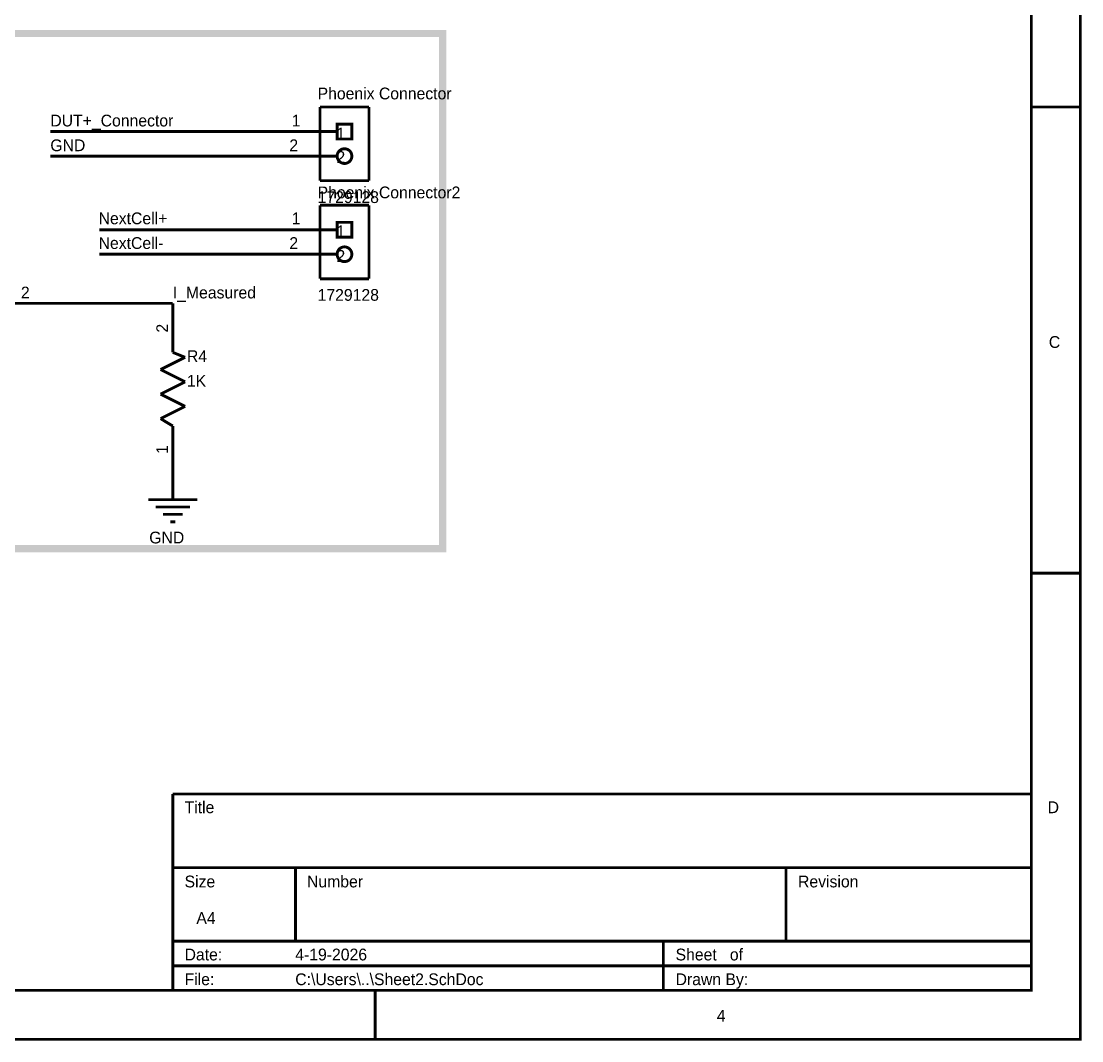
# Model space of a CAD drawing. Header units: inches. Extents: x -11.7 to 11.5, y 0 to 7.6.
# Drawn here: x 7.182 to 11.505, y -0.006 to 4.15 of the extents above; entities that cross this region are included whole.
import ezdxf

# ---------------------------------------------------------------- set-up
doc = ezdxf.new("R2010")
doc.units = ezdxf.units.IN
doc.header["$MEASUREMENT"] = 0
doc.layers.add('Sheet', color=255, linetype='Continuous')

msp = doc.modelspace()

# ---------------------------------------------------------------- linework, layer by layer
at = {"layer": 'Sheet'}
for points in [[(0.0018, 7.6, 0.0118, 0.0118, 0), (11.4988, 7.6, 0.0118, 0.0118, 0), (11.4988, 0, 0.0118, 0.0118, 0), (0.0018, 0, 0.0118, 0.0118, 0), (0.0018, 7.6, 0.0118, 0.0118, 0)], [(0.0018, 7.6, 0.0039, 0.0039, 0), (0.0018, 0, 0.0039, 0.0039, 0), (11.4988, 0, 0.0039, 0.0039, 0), (11.4988, 7.6, 0.0039, 0.0039, 0), (0.0018, 7.6, 0.0039, 0.0039, 0), (0.0018, 7.6, 0.0039, 0.0039, 0)], [(0.2016, 7.3996, 0.0118, 0.0118, 0), (11.299, 7.3996, 0.0118, 0.0118, 0), (11.299, 0.1998, 0.0118, 0.0118, 0), (0.2016, 0.1998, 0.0118, 0.0118, 0), (0.2016, 7.3996, 0.0118, 0.0118, 0)], [(0.2016, 7.3996, 0.0039, 0.0039, 0), (0.2016, 0.1998, 0.0039, 0.0039, 0), (11.299, 0.1998, 0.0039, 0.0039, 0), (11.299, 7.3996, 0.0039, 0.0039, 0), (0.2016, 7.3996, 0.0039, 0.0039, 0), (0.2016, 7.3996, 0.0039, 0.0039, 0)], [(4.2006, 4.0998, 0.0295, 0.0295, 0), (8.8992, 4.0998, 0.0295, 0.0295, 0), (8.8992, 1.9999, 0.0295, 0.0295, 0), (4.2006, 1.9999, 0.0295, 0.0295, 0), (4.2006, 4.0998, 0.0295, 0.0295, 0)], [(8.4693, 3.7298, 0.0118, 0.0118, 0), (8.5293, 3.7298, 0.0118, 0.0118, 0), (8.5293, 3.6698, 0.0118, 0.0118, 0), (8.4693, 3.6698, 0.0118, 0.0118, 0), (8.4693, 3.7298, 0.0118, 0.0118, 0)], [(8.4693, 3.3298, 0.0118, 0.0118, 0), (8.5293, 3.3298, 0.0118, 0.0118, 0), (8.5293, 3.2698, 0.0118, 0.0118, 0), (8.4693, 3.2698, 0.0118, 0.0118, 0), (8.4693, 3.3298, 0.0118, 0.0118, 0)]]:
    msp.add_lwpolyline(points, format="xyseb", close=True, dxfattribs=at)
for points in [[(8.5992, 3.8, 0.0118, 0.0118, 0), (8.3994, 3.8, 0.0118, 0.0118, 0)], [(8.3994, 3.8, 0.0118, 0.0118, 0), (8.3994, 3.4999, 0.0118, 0.0118, 0)], [(8.5992, 3.4999, 0.0118, 0.0118, 0), (8.5992, 3.8, 0.0118, 0.0118, 0)], [(11.4988, 3.8, 0.0118, 0.0118, 0), (11.299, 3.8, 0.0118, 0.0118, 0)], [(7.2997, 3.6998, 0.0118, 0.0118, 0), (8.1993, 3.6998, 0.0118, 0.0118, 0)], [(8.3994, 3.6998, 0.0118, 0.0118, 0), (8.1993, 3.6998, 0.0118, 0.0118, 0)], [(8.3994, 3.6998, 0.0118, 0.0118, 0), (8.4693, 3.6998, 0.0118, 0.0118, 0)], [(8.4693, 3.5999, 0.0118, 0.0118, 0), (8.4693, 3.6014, 0.0118, 0.0118, 0), (8.4696, 3.6029, 0.0118, 0.0118, 0), (8.4696, 3.6044, 0.0118, 0.0118, 0), (8.4699, 3.6059, 0.0118, 0.0118, 0), (8.4702, 3.6074, 0.0118, 0.0118, 0), (8.4708, 3.6089, 0.0118, 0.0118, 0), (8.4711, 3.6101, 0.0118, 0.0118, 0), (8.4717, 3.6116, 0.0118, 0.0118, 0), (8.4723, 3.6128, 0.0118, 0.0118, 0), (8.4729, 3.6143, 0.0118, 0.0118, 0), (8.4738, 3.6155, 0.0118, 0.0118, 0), (8.4744, 3.6167, 0.0118, 0.0118, 0), (8.4753, 3.6179, 0.0118, 0.0118, 0), (8.4762, 3.6191, 0.0118, 0.0118, 0), (8.4771, 3.62, 0.0118, 0.0118, 0), (8.478, 3.6212, 0.0118, 0.0118, 0), (8.4792, 3.6221, 0.0118, 0.0118, 0), (8.4801, 3.623, 0.0118, 0.0118, 0), (8.4813, 3.6239, 0.0118, 0.0118, 0), (8.4825, 3.6248, 0.0118, 0.0118, 0), (8.4837, 3.6254, 0.0118, 0.0118, 0), (8.4849, 3.6263, 0.0118, 0.0118, 0), (8.4864, 3.6269, 0.0118, 0.0118, 0), (8.4876, 3.6275, 0.0118, 0.0118, 0), (8.4891, 3.6281, 0.0118, 0.0118, 0), (8.4903, 3.6284, 0.0118, 0.0118, 0), (8.4918, 3.629, 0.0118, 0.0118, 0), (8.4933, 3.6293, 0.0118, 0.0118, 0), (8.4948, 3.6296, 0.0118, 0.0118, 0), (8.4963, 3.6296, 0.0118, 0.0118, 0), (8.4978, 3.6299, 0.0118, 0.0118, 0), (8.4993, 3.6299, 0.0118, 0.0118, 0)], [(8.4693, 3.5999, 0.0039, 0.0039, 0), (8.4693, 3.6014, 0.0039, 0.0039, 0), (8.4696, 3.6029, 0.0039, 0.0039, 0), (8.4696, 3.6044, 0.0039, 0.0039, 0), (8.4699, 3.6059, 0.0039, 0.0039, 0), (8.4702, 3.6074, 0.0039, 0.0039, 0), (8.4708, 3.6089, 0.0039, 0.0039, 0), (8.4711, 3.6101, 0.0039, 0.0039, 0), (8.4717, 3.6116, 0.0039, 0.0039, 0), (8.4723, 3.6128, 0.0039, 0.0039, 0), (8.4729, 3.6143, 0.0039, 0.0039, 0), (8.4738, 3.6155, 0.0039, 0.0039, 0), (8.4744, 3.6167, 0.0039, 0.0039, 0), (8.4753, 3.6179, 0.0039, 0.0039, 0), (8.4762, 3.6191, 0.0039, 0.0039, 0), (8.4771, 3.62, 0.0039, 0.0039, 0), (8.478, 3.6212, 0.0039, 0.0039, 0), (8.4792, 3.6221, 0.0039, 0.0039, 0), (8.4801, 3.623, 0.0039, 0.0039, 0), (8.4813, 3.6239, 0.0039, 0.0039, 0), (8.4825, 3.6248, 0.0039, 0.0039, 0), (8.4837, 3.6254, 0.0039, 0.0039, 0), (8.4849, 3.6263, 0.0039, 0.0039, 0), (8.4864, 3.6269, 0.0039, 0.0039, 0), (8.4876, 3.6275, 0.0039, 0.0039, 0), (8.4891, 3.6281, 0.0039, 0.0039, 0), (8.4903, 3.6284, 0.0039, 0.0039, 0), (8.4918, 3.629, 0.0039, 0.0039, 0), (8.4933, 3.6293, 0.0039, 0.0039, 0), (8.4948, 3.6296, 0.0039, 0.0039, 0), (8.4963, 3.6296, 0.0039, 0.0039, 0), (8.4978, 3.6299, 0.0039, 0.0039, 0), (8.4993, 3.6299, 0.0039, 0.0039, 0)], [(8.4993, 3.6299, 0.0118, 0.0118, 0), (8.4993, 3.6299, 0.0118, 0.0118, 0)], [(8.4993, 3.6299, 0.0118, 0.0118, 0), (8.5008, 3.6299, 0.0118, 0.0118, 0), (8.5023, 3.6296, 0.0118, 0.0118, 0), (8.5038, 3.6296, 0.0118, 0.0118, 0), (8.5053, 3.6293, 0.0118, 0.0118, 0), (8.5068, 3.629, 0.0118, 0.0118, 0), (8.5083, 3.6284, 0.0118, 0.0118, 0), (8.5095, 3.6281, 0.0118, 0.0118, 0), (8.511, 3.6275, 0.0118, 0.0118, 0), (8.5122, 3.6269, 0.0118, 0.0118, 0), (8.5137, 3.6263, 0.0118, 0.0118, 0), (8.5149, 3.6254, 0.0118, 0.0118, 0), (8.5161, 3.6248, 0.0118, 0.0118, 0), (8.5173, 3.6239, 0.0118, 0.0118, 0), (8.5185, 3.623, 0.0118, 0.0118, 0), (8.5194, 3.6221, 0.0118, 0.0118, 0), (8.5206, 3.6212, 0.0118, 0.0118, 0), (8.5215, 3.62, 0.0118, 0.0118, 0), (8.5224, 3.6191, 0.0118, 0.0118, 0), (8.5233, 3.6179, 0.0118, 0.0118, 0), (8.5242, 3.6167, 0.0118, 0.0118, 0), (8.5248, 3.6155, 0.0118, 0.0118, 0), (8.5257, 3.6143, 0.0118, 0.0118, 0), (8.5263, 3.6128, 0.0118, 0.0118, 0), (8.5269, 3.6116, 0.0118, 0.0118, 0), (8.5275, 3.6101, 0.0118, 0.0118, 0), (8.5278, 3.6089, 0.0118, 0.0118, 0), (8.5284, 3.6074, 0.0118, 0.0118, 0), (8.5287, 3.6059, 0.0118, 0.0118, 0), (8.529, 3.6044, 0.0118, 0.0118, 0), (8.529, 3.6029, 0.0118, 0.0118, 0), (8.5293, 3.6014, 0.0118, 0.0118, 0), (8.5293, 3.5999, 0.0118, 0.0118, 0)], [(8.4993, 3.6299, 0.0039, 0.0039, 0), (8.4993, 3.6299, 0.0039, 0.0039, 0)], [(8.4993, 3.6299, 0.0039, 0.0039, 0), (8.5008, 3.6299, 0.0039, 0.0039, 0), (8.5023, 3.6296, 0.0039, 0.0039, 0), (8.5038, 3.6296, 0.0039, 0.0039, 0), (8.5053, 3.6293, 0.0039, 0.0039, 0), (8.5068, 3.629, 0.0039, 0.0039, 0), (8.5083, 3.6284, 0.0039, 0.0039, 0), (8.5095, 3.6281, 0.0039, 0.0039, 0), (8.511, 3.6275, 0.0039, 0.0039, 0), (8.5122, 3.6269, 0.0039, 0.0039, 0), (8.5137, 3.6263, 0.0039, 0.0039, 0), (8.5149, 3.6254, 0.0039, 0.0039, 0), (8.5161, 3.6248, 0.0039, 0.0039, 0), (8.5173, 3.6239, 0.0039, 0.0039, 0), (8.5185, 3.623, 0.0039, 0.0039, 0), (8.5194, 3.6221, 0.0039, 0.0039, 0), (8.5206, 3.6212, 0.0039, 0.0039, 0), (8.5215, 3.62, 0.0039, 0.0039, 0), (8.5224, 3.6191, 0.0039, 0.0039, 0), (8.5233, 3.6179, 0.0039, 0.0039, 0), (8.5242, 3.6167, 0.0039, 0.0039, 0), (8.5248, 3.6155, 0.0039, 0.0039, 0), (8.5257, 3.6143, 0.0039, 0.0039, 0), (8.5263, 3.6128, 0.0039, 0.0039, 0), (8.5269, 3.6116, 0.0039, 0.0039, 0), (8.5275, 3.6101, 0.0039, 0.0039, 0), (8.5278, 3.6089, 0.0039, 0.0039, 0), (8.5284, 3.6074, 0.0039, 0.0039, 0), (8.5287, 3.6059, 0.0039, 0.0039, 0), (8.529, 3.6044, 0.0039, 0.0039, 0), (8.529, 3.6029, 0.0039, 0.0039, 0), (8.5293, 3.6014, 0.0039, 0.0039, 0), (8.5293, 3.5999, 0.0039, 0.0039, 0)], [(7.2997, 3.5999, 0.0118, 0.0118, 0), (8.1993, 3.5999, 0.0118, 0.0118, 0)], [(8.3994, 3.5999, 0.0118, 0.0118, 0), (8.1993, 3.5999, 0.0118, 0.0118, 0)], [(8.3994, 3.5999, 0.0118, 0.0118, 0), (8.4693, 3.5999, 0.0118, 0.0118, 0)], [(8.4993, 3.5699, 0.0118, 0.0118, 0), (8.4978, 3.5699, 0.0118, 0.0118, 0), (8.4963, 3.5702, 0.0118, 0.0118, 0), (8.4948, 3.5702, 0.0118, 0.0118, 0), (8.4933, 3.5705, 0.0118, 0.0118, 0), (8.4918, 3.5708, 0.0118, 0.0118, 0), (8.4903, 3.5714, 0.0118, 0.0118, 0), (8.4891, 3.5717, 0.0118, 0.0118, 0), (8.4876, 3.5723, 0.0118, 0.0118, 0), (8.4864, 3.5729, 0.0118, 0.0118, 0), (8.4849, 3.5735, 0.0118, 0.0118, 0), (8.4837, 3.5744, 0.0118, 0.0118, 0), (8.4825, 3.575, 0.0118, 0.0118, 0), (8.4813, 3.5759, 0.0118, 0.0118, 0), (8.4801, 3.5768, 0.0118, 0.0118, 0), (8.4792, 3.5777, 0.0118, 0.0118, 0), (8.478, 3.5786, 0.0118, 0.0118, 0), (8.4771, 3.5798, 0.0118, 0.0118, 0), (8.4762, 3.5807, 0.0118, 0.0118, 0), (8.4753, 3.5819, 0.0118, 0.0118, 0), (8.4744, 3.5831, 0.0118, 0.0118, 0), (8.4738, 3.5843, 0.0118, 0.0118, 0), (8.4729, 3.5855, 0.0118, 0.0118, 0), (8.4723, 3.587, 0.0118, 0.0118, 0), (8.4717, 3.5882, 0.0118, 0.0118, 0), (8.4711, 3.5897, 0.0118, 0.0118, 0), (8.4708, 3.5909, 0.0118, 0.0118, 0), (8.4702, 3.5924, 0.0118, 0.0118, 0), (8.4699, 3.5939, 0.0118, 0.0118, 0), (8.4696, 3.5954, 0.0118, 0.0118, 0), (8.4696, 3.5969, 0.0118, 0.0118, 0), (8.4693, 3.5984, 0.0118, 0.0118, 0), (8.4693, 3.5999, 0.0118, 0.0118, 0)], [(8.4693, 3.5999, 0.0118, 0.0118, 0), (8.4693, 3.5999, 0.0118, 0.0118, 0)], [(8.4993, 3.5699, 0.0039, 0.0039, 0), (8.4978, 3.5699, 0.0039, 0.0039, 0), (8.4963, 3.5702, 0.0039, 0.0039, 0), (8.4948, 3.5702, 0.0039, 0.0039, 0), (8.4933, 3.5705, 0.0039, 0.0039, 0), (8.4918, 3.5708, 0.0039, 0.0039, 0), (8.4903, 3.5714, 0.0039, 0.0039, 0), (8.4891, 3.5717, 0.0039, 0.0039, 0), (8.4876, 3.5723, 0.0039, 0.0039, 0), (8.4864, 3.5729, 0.0039, 0.0039, 0), (8.4849, 3.5735, 0.0039, 0.0039, 0), (8.4837, 3.5744, 0.0039, 0.0039, 0), (8.4825, 3.575, 0.0039, 0.0039, 0), (8.4813, 3.5759, 0.0039, 0.0039, 0), (8.4801, 3.5768, 0.0039, 0.0039, 0), (8.4792, 3.5777, 0.0039, 0.0039, 0), (8.478, 3.5786, 0.0039, 0.0039, 0), (8.4771, 3.5798, 0.0039, 0.0039, 0), (8.4762, 3.5807, 0.0039, 0.0039, 0), (8.4753, 3.5819, 0.0039, 0.0039, 0), (8.4744, 3.5831, 0.0039, 0.0039, 0), (8.4738, 3.5843, 0.0039, 0.0039, 0), (8.4729, 3.5855, 0.0039, 0.0039, 0), (8.4723, 3.587, 0.0039, 0.0039, 0), (8.4717, 3.5882, 0.0039, 0.0039, 0), (8.4711, 3.5897, 0.0039, 0.0039, 0), (8.4708, 3.5909, 0.0039, 0.0039, 0), (8.4702, 3.5924, 0.0039, 0.0039, 0), (8.4699, 3.5939, 0.0039, 0.0039, 0), (8.4696, 3.5954, 0.0039, 0.0039, 0), (8.4696, 3.5969, 0.0039, 0.0039, 0), (8.4693, 3.5984, 0.0039, 0.0039, 0), (8.4693, 3.5999, 0.0039, 0.0039, 0)], [(8.4693, 3.5999, 0.0039, 0.0039, 0), (8.4693, 3.5999, 0.0039, 0.0039, 0)], [(8.5293, 3.5999, 0.0118, 0.0118, 0), (8.5293, 3.5984, 0.0118, 0.0118, 0), (8.529, 3.5969, 0.0118, 0.0118, 0), (8.529, 3.5954, 0.0118, 0.0118, 0), (8.5287, 3.5939, 0.0118, 0.0118, 0), (8.5284, 3.5924, 0.0118, 0.0118, 0), (8.5278, 3.5909, 0.0118, 0.0118, 0), (8.5275, 3.5897, 0.0118, 0.0118, 0), (8.5269, 3.5882, 0.0118, 0.0118, 0), (8.5263, 3.587, 0.0118, 0.0118, 0), (8.5257, 3.5855, 0.0118, 0.0118, 0), (8.5248, 3.5843, 0.0118, 0.0118, 0), (8.5242, 3.5831, 0.0118, 0.0118, 0), (8.5233, 3.5819, 0.0118, 0.0118, 0), (8.5224, 3.5807, 0.0118, 0.0118, 0), (8.5215, 3.5798, 0.0118, 0.0118, 0), (8.5206, 3.5786, 0.0118, 0.0118, 0), (8.5194, 3.5777, 0.0118, 0.0118, 0), (8.5185, 3.5768, 0.0118, 0.0118, 0), (8.5173, 3.5759, 0.0118, 0.0118, 0), (8.5161, 3.575, 0.0118, 0.0118, 0), (8.5149, 3.5744, 0.0118, 0.0118, 0), (8.5137, 3.5735, 0.0118, 0.0118, 0), (8.5122, 3.5729, 0.0118, 0.0118, 0), (8.511, 3.5723, 0.0118, 0.0118, 0), (8.5095, 3.5717, 0.0118, 0.0118, 0), (8.5083, 3.5714, 0.0118, 0.0118, 0), (8.5068, 3.5708, 0.0118, 0.0118, 0), (8.5053, 3.5705, 0.0118, 0.0118, 0), (8.5038, 3.5702, 0.0118, 0.0118, 0), (8.5023, 3.5702, 0.0118, 0.0118, 0), (8.5008, 3.5699, 0.0118, 0.0118, 0), (8.4993, 3.5699, 0.0118, 0.0118, 0)], [(8.5293, 3.5999, 0.0039, 0.0039, 0), (8.5293, 3.5984, 0.0039, 0.0039, 0), (8.529, 3.5969, 0.0039, 0.0039, 0), (8.529, 3.5954, 0.0039, 0.0039, 0), (8.5287, 3.5939, 0.0039, 0.0039, 0), (8.5284, 3.5924, 0.0039, 0.0039, 0), (8.5278, 3.5909, 0.0039, 0.0039, 0), (8.5275, 3.5897, 0.0039, 0.0039, 0), (8.5269, 3.5882, 0.0039, 0.0039, 0), (8.5263, 3.587, 0.0039, 0.0039, 0), (8.5257, 3.5855, 0.0039, 0.0039, 0), (8.5248, 3.5843, 0.0039, 0.0039, 0), (8.5242, 3.5831, 0.0039, 0.0039, 0), (8.5233, 3.5819, 0.0039, 0.0039, 0), (8.5224, 3.5807, 0.0039, 0.0039, 0), (8.5215, 3.5798, 0.0039, 0.0039, 0), (8.5206, 3.5786, 0.0039, 0.0039, 0), (8.5194, 3.5777, 0.0039, 0.0039, 0), (8.5185, 3.5768, 0.0039, 0.0039, 0), (8.5173, 3.5759, 0.0039, 0.0039, 0), (8.5161, 3.575, 0.0039, 0.0039, 0), (8.5149, 3.5744, 0.0039, 0.0039, 0), (8.5137, 3.5735, 0.0039, 0.0039, 0), (8.5122, 3.5729, 0.0039, 0.0039, 0), (8.511, 3.5723, 0.0039, 0.0039, 0), (8.5095, 3.5717, 0.0039, 0.0039, 0), (8.5083, 3.5714, 0.0039, 0.0039, 0), (8.5068, 3.5708, 0.0039, 0.0039, 0), (8.5053, 3.5705, 0.0039, 0.0039, 0), (8.5038, 3.5702, 0.0039, 0.0039, 0), (8.5023, 3.5702, 0.0039, 0.0039, 0), (8.5008, 3.5699, 0.0039, 0.0039, 0), (8.4993, 3.5699, 0.0039, 0.0039, 0)], [(8.5293, 3.5999, 0.0118, 0.0118, 0), (8.5293, 3.5999, 0.0118, 0.0118, 0), (8.5293, 3.5999, 0.0118, 0.0118, 0), (8.5293, 3.5999, 0.0118, 0.0118, 0), (8.5293, 3.5999, 0.0118, 0.0118, 0), (8.5293, 3.5999, 0.0118, 0.0118, 0), (8.5293, 3.5999, 0.0118, 0.0118, 0), (8.5293, 3.5999, 0.0118, 0.0118, 0), (8.5293, 3.5999, 0.0118, 0.0118, 0), (8.5293, 3.5999, 0.0118, 0.0118, 0), (8.5293, 3.5999, 0.0118, 0.0118, 0), (8.5293, 3.5999, 0.0118, 0.0118, 0), (8.5293, 3.5999, 0.0118, 0.0118, 0), (8.5293, 3.5999, 0.0118, 0.0118, 0), (8.5293, 3.5999, 0.0118, 0.0118, 0), (8.5293, 3.5999, 0.0118, 0.0118, 0), (8.5293, 3.5999, 0.0118, 0.0118, 0), (8.5293, 3.5999, 0.0118, 0.0118, 0), (8.5293, 3.5999, 0.0118, 0.0118, 0), (8.5293, 3.5999, 0.0118, 0.0118, 0), (8.5293, 3.5999, 0.0118, 0.0118, 0), (8.5293, 3.5999, 0.0118, 0.0118, 0), (8.5293, 3.5999, 0.0118, 0.0118, 0), (8.5293, 3.5999, 0.0118, 0.0118, 0), (8.5293, 3.5999, 0.0118, 0.0118, 0), (8.5293, 3.5999, 0.0118, 0.0118, 0), (8.5293, 3.5999, 0.0118, 0.0118, 0), (8.5293, 3.5999, 0.0118, 0.0118, 0), (8.5293, 3.5999, 0.0118, 0.0118, 0), (8.5293, 3.5999, 0.0118, 0.0118, 0), (8.5293, 3.5999, 0.0118, 0.0118, 0), (8.5293, 3.5999, 0.0118, 0.0118, 0), (8.5293, 3.5999, 0.0118, 0.0118, 0)], [(8.5293, 3.5999, 0.0118, 0.0118, 0), (8.5293, 3.5999, 0.0118, 0.0118, 0)], [(8.5293, 3.5999, 0.0039, 0.0039, 0), (8.5293, 3.5999, 0.0039, 0.0039, 0), (8.5293, 3.5999, 0.0039, 0.0039, 0), (8.5293, 3.5999, 0.0039, 0.0039, 0), (8.5293, 3.5999, 0.0039, 0.0039, 0), (8.5293, 3.5999, 0.0039, 0.0039, 0), (8.5293, 3.5999, 0.0039, 0.0039, 0), (8.5293, 3.5999, 0.0039, 0.0039, 0), (8.5293, 3.5999, 0.0039, 0.0039, 0), (8.5293, 3.5999, 0.0039, 0.0039, 0), (8.5293, 3.5999, 0.0039, 0.0039, 0), (8.5293, 3.5999, 0.0039, 0.0039, 0), (8.5293, 3.5999, 0.0039, 0.0039, 0), (8.5293, 3.5999, 0.0039, 0.0039, 0), (8.5293, 3.5999, 0.0039, 0.0039, 0), (8.5293, 3.5999, 0.0039, 0.0039, 0), (8.5293, 3.5999, 0.0039, 0.0039, 0), (8.5293, 3.5999, 0.0039, 0.0039, 0), (8.5293, 3.5999, 0.0039, 0.0039, 0), (8.5293, 3.5999, 0.0039, 0.0039, 0), (8.5293, 3.5999, 0.0039, 0.0039, 0), (8.5293, 3.5999, 0.0039, 0.0039, 0), (8.5293, 3.5999, 0.0039, 0.0039, 0), (8.5293, 3.5999, 0.0039, 0.0039, 0), (8.5293, 3.5999, 0.0039, 0.0039, 0), (8.5293, 3.5999, 0.0039, 0.0039, 0), (8.5293, 3.5999, 0.0039, 0.0039, 0), (8.5293, 3.5999, 0.0039, 0.0039, 0), (8.5293, 3.5999, 0.0039, 0.0039, 0), (8.5293, 3.5999, 0.0039, 0.0039, 0), (8.5293, 3.5999, 0.0039, 0.0039, 0), (8.5293, 3.5999, 0.0039, 0.0039, 0), (8.5293, 3.5999, 0.0039, 0.0039, 0)], [(8.5293, 3.5999, 0.0039, 0.0039, 0), (8.5293, 3.5999, 0.0039, 0.0039, 0)], [(8.3994, 3.4999, 0.0118, 0.0118, 0), (8.5992, 3.4999, 0.0118, 0.0118, 0)], [(8.5992, 3.3997, 0.0118, 0.0118, 0), (8.3994, 3.3997, 0.0118, 0.0118, 0)], [(8.3994, 3.3997, 0.0118, 0.0118, 0), (8.3994, 3.1, 0.0118, 0.0118, 0)], [(8.5992, 3.1, 0.0118, 0.0118, 0), (8.5992, 3.3997, 0.0118, 0.0118, 0)], [(7.4998, 3.2998, 0.0118, 0.0118, 0), (8.1993, 3.2998, 0.0118, 0.0118, 0)], [(8.3994, 3.2998, 0.0118, 0.0118, 0), (8.1993, 3.2998, 0.0118, 0.0118, 0)], [(8.3994, 3.2998, 0.0118, 0.0118, 0), (8.4693, 3.2998, 0.0118, 0.0118, 0)], [(7.4998, 3.1999, 0.0118, 0.0118, 0), (8.1993, 3.1999, 0.0118, 0.0118, 0)], [(8.3994, 3.1999, 0.0118, 0.0118, 0), (8.1993, 3.1999, 0.0118, 0.0118, 0)], [(8.3994, 3.1999, 0.0118, 0.0118, 0), (8.4693, 3.1999, 0.0118, 0.0118, 0)], [(8.4693, 3.1999, 0.0118, 0.0118, 0), (8.4693, 3.2014, 0.0118, 0.0118, 0), (8.4696, 3.2029, 0.0118, 0.0118, 0), (8.4696, 3.2044, 0.0118, 0.0118, 0), (8.4699, 3.2059, 0.0118, 0.0118, 0), (8.4702, 3.2074, 0.0118, 0.0118, 0), (8.4708, 3.2089, 0.0118, 0.0118, 0), (8.4711, 3.2101, 0.0118, 0.0118, 0), (8.4717, 3.2116, 0.0118, 0.0118, 0), (8.4723, 3.2128, 0.0118, 0.0118, 0), (8.4729, 3.2143, 0.0118, 0.0118, 0), (8.4738, 3.2155, 0.0118, 0.0118, 0), (8.4744, 3.2167, 0.0118, 0.0118, 0), (8.4753, 3.2179, 0.0118, 0.0118, 0), (8.4762, 3.2191, 0.0118, 0.0118, 0), (8.4771, 3.22, 0.0118, 0.0118, 0), (8.478, 3.2212, 0.0118, 0.0118, 0), (8.4792, 3.2221, 0.0118, 0.0118, 0), (8.4801, 3.223, 0.0118, 0.0118, 0), (8.4813, 3.2239, 0.0118, 0.0118, 0), (8.4825, 3.2248, 0.0118, 0.0118, 0), (8.4837, 3.2254, 0.0118, 0.0118, 0), (8.4849, 3.2263, 0.0118, 0.0118, 0), (8.4864, 3.2269, 0.0118, 0.0118, 0), (8.4876, 3.2275, 0.0118, 0.0118, 0), (8.4891, 3.2281, 0.0118, 0.0118, 0), (8.4903, 3.2284, 0.0118, 0.0118, 0), (8.4918, 3.229, 0.0118, 0.0118, 0), (8.4933, 3.2293, 0.0118, 0.0118, 0), (8.4948, 3.2296, 0.0118, 0.0118, 0), (8.4963, 3.2296, 0.0118, 0.0118, 0), (8.4978, 3.2299, 0.0118, 0.0118, 0), (8.4993, 3.2299, 0.0118, 0.0118, 0)], [(8.4993, 3.1699, 0.0118, 0.0118, 0), (8.4978, 3.1699, 0.0118, 0.0118, 0), (8.4963, 3.1702, 0.0118, 0.0118, 0), (8.4948, 3.1702, 0.0118, 0.0118, 0), (8.4933, 3.1705, 0.0118, 0.0118, 0), (8.4918, 3.1708, 0.0118, 0.0118, 0), (8.4903, 3.1714, 0.0118, 0.0118, 0), (8.4891, 3.1717, 0.0118, 0.0118, 0), (8.4876, 3.1723, 0.0118, 0.0118, 0), (8.4864, 3.1729, 0.0118, 0.0118, 0), (8.4849, 3.1735, 0.0118, 0.0118, 0), (8.4837, 3.1744, 0.0118, 0.0118, 0), (8.4825, 3.175, 0.0118, 0.0118, 0), (8.4813, 3.1759, 0.0118, 0.0118, 0), (8.4801, 3.1768, 0.0118, 0.0118, 0), (8.4792, 3.1777, 0.0118, 0.0118, 0), (8.478, 3.1786, 0.0118, 0.0118, 0), (8.4771, 3.1798, 0.0118, 0.0118, 0), (8.4762, 3.1807, 0.0118, 0.0118, 0), (8.4753, 3.1819, 0.0118, 0.0118, 0), (8.4744, 3.1831, 0.0118, 0.0118, 0), (8.4738, 3.1843, 0.0118, 0.0118, 0), (8.4729, 3.1855, 0.0118, 0.0118, 0), (8.4723, 3.187, 0.0118, 0.0118, 0), (8.4717, 3.1882, 0.0118, 0.0118, 0), (8.4711, 3.1897, 0.0118, 0.0118, 0), (8.4708, 3.1909, 0.0118, 0.0118, 0), (8.4702, 3.1924, 0.0118, 0.0118, 0), (8.4699, 3.1939, 0.0118, 0.0118, 0), (8.4696, 3.1954, 0.0118, 0.0118, 0), (8.4696, 3.1969, 0.0118, 0.0118, 0), (8.4693, 3.1984, 0.0118, 0.0118, 0), (8.4693, 3.1999, 0.0118, 0.0118, 0)], [(8.4693, 3.1999, 0.0118, 0.0118, 0), (8.4693, 3.1999, 0.0118, 0.0118, 0)], [(8.4693, 3.1999, 0.0039, 0.0039, 0), (8.4693, 3.2014, 0.0039, 0.0039, 0), (8.4696, 3.2029, 0.0039, 0.0039, 0), (8.4696, 3.2044, 0.0039, 0.0039, 0), (8.4699, 3.2059, 0.0039, 0.0039, 0), (8.4702, 3.2074, 0.0039, 0.0039, 0), (8.4708, 3.2089, 0.0039, 0.0039, 0), (8.4711, 3.2101, 0.0039, 0.0039, 0), (8.4717, 3.2116, 0.0039, 0.0039, 0), (8.4723, 3.2128, 0.0039, 0.0039, 0), (8.4729, 3.2143, 0.0039, 0.0039, 0), (8.4738, 3.2155, 0.0039, 0.0039, 0), (8.4744, 3.2167, 0.0039, 0.0039, 0), (8.4753, 3.2179, 0.0039, 0.0039, 0), (8.4762, 3.2191, 0.0039, 0.0039, 0), (8.4771, 3.22, 0.0039, 0.0039, 0), (8.478, 3.2212, 0.0039, 0.0039, 0), (8.4792, 3.2221, 0.0039, 0.0039, 0), (8.4801, 3.223, 0.0039, 0.0039, 0), (8.4813, 3.2239, 0.0039, 0.0039, 0), (8.4825, 3.2248, 0.0039, 0.0039, 0), (8.4837, 3.2254, 0.0039, 0.0039, 0), (8.4849, 3.2263, 0.0039, 0.0039, 0), (8.4864, 3.2269, 0.0039, 0.0039, 0), (8.4876, 3.2275, 0.0039, 0.0039, 0), (8.4891, 3.2281, 0.0039, 0.0039, 0), (8.4903, 3.2284, 0.0039, 0.0039, 0), (8.4918, 3.229, 0.0039, 0.0039, 0), (8.4933, 3.2293, 0.0039, 0.0039, 0), (8.4948, 3.2296, 0.0039, 0.0039, 0), (8.4963, 3.2296, 0.0039, 0.0039, 0), (8.4978, 3.2299, 0.0039, 0.0039, 0), (8.4993, 3.2299, 0.0039, 0.0039, 0)], [(8.4993, 3.1699, 0.0039, 0.0039, 0), (8.4978, 3.1699, 0.0039, 0.0039, 0), (8.4963, 3.1702, 0.0039, 0.0039, 0), (8.4948, 3.1702, 0.0039, 0.0039, 0), (8.4933, 3.1705, 0.0039, 0.0039, 0), (8.4918, 3.1708, 0.0039, 0.0039, 0), (8.4903, 3.1714, 0.0039, 0.0039, 0), (8.4891, 3.1717, 0.0039, 0.0039, 0), (8.4876, 3.1723, 0.0039, 0.0039, 0), (8.4864, 3.1729, 0.0039, 0.0039, 0), (8.4849, 3.1735, 0.0039, 0.0039, 0), (8.4837, 3.1744, 0.0039, 0.0039, 0), (8.4825, 3.175, 0.0039, 0.0039, 0), (8.4813, 3.1759, 0.0039, 0.0039, 0), (8.4801, 3.1768, 0.0039, 0.0039, 0), (8.4792, 3.1777, 0.0039, 0.0039, 0), (8.478, 3.1786, 0.0039, 0.0039, 0), (8.4771, 3.1798, 0.0039, 0.0039, 0), (8.4762, 3.1807, 0.0039, 0.0039, 0), (8.4753, 3.1819, 0.0039, 0.0039, 0), (8.4744, 3.1831, 0.0039, 0.0039, 0), (8.4738, 3.1843, 0.0039, 0.0039, 0), (8.4729, 3.1855, 0.0039, 0.0039, 0), (8.4723, 3.187, 0.0039, 0.0039, 0), (8.4717, 3.1882, 0.0039, 0.0039, 0), (8.4711, 3.1897, 0.0039, 0.0039, 0), (8.4708, 3.1909, 0.0039, 0.0039, 0), (8.4702, 3.1924, 0.0039, 0.0039, 0), (8.4699, 3.1939, 0.0039, 0.0039, 0), (8.4696, 3.1954, 0.0039, 0.0039, 0), (8.4696, 3.1969, 0.0039, 0.0039, 0), (8.4693, 3.1984, 0.0039, 0.0039, 0), (8.4693, 3.1999, 0.0039, 0.0039, 0)], [(8.4693, 3.1999, 0.0039, 0.0039, 0), (8.4693, 3.1999, 0.0039, 0.0039, 0)], [(8.4993, 3.2299, 0.0118, 0.0118, 0), (8.4993, 3.2299, 0.0118, 0.0118, 0)], [(8.4993, 3.2299, 0.0118, 0.0118, 0), (8.5008, 3.2299, 0.0118, 0.0118, 0), (8.5023, 3.2296, 0.0118, 0.0118, 0), (8.5038, 3.2296, 0.0118, 0.0118, 0), (8.5053, 3.2293, 0.0118, 0.0118, 0), (8.5068, 3.229, 0.0118, 0.0118, 0), (8.5083, 3.2284, 0.0118, 0.0118, 0), (8.5095, 3.2281, 0.0118, 0.0118, 0), (8.511, 3.2275, 0.0118, 0.0118, 0), (8.5122, 3.2269, 0.0118, 0.0118, 0), (8.5137, 3.2263, 0.0118, 0.0118, 0), (8.5149, 3.2254, 0.0118, 0.0118, 0), (8.5161, 3.2248, 0.0118, 0.0118, 0), (8.5173, 3.2239, 0.0118, 0.0118, 0), (8.5185, 3.223, 0.0118, 0.0118, 0), (8.5194, 3.2221, 0.0118, 0.0118, 0), (8.5206, 3.2212, 0.0118, 0.0118, 0), (8.5215, 3.22, 0.0118, 0.0118, 0), (8.5224, 3.2191, 0.0118, 0.0118, 0), (8.5233, 3.2179, 0.0118, 0.0118, 0), (8.5242, 3.2167, 0.0118, 0.0118, 0), (8.5248, 3.2155, 0.0118, 0.0118, 0), (8.5257, 3.2143, 0.0118, 0.0118, 0), (8.5263, 3.2128, 0.0118, 0.0118, 0), (8.5269, 3.2116, 0.0118, 0.0118, 0), (8.5275, 3.2101, 0.0118, 0.0118, 0), (8.5278, 3.2089, 0.0118, 0.0118, 0), (8.5284, 3.2074, 0.0118, 0.0118, 0), (8.5287, 3.2059, 0.0118, 0.0118, 0), (8.529, 3.2044, 0.0118, 0.0118, 0), (8.529, 3.2029, 0.0118, 0.0118, 0), (8.5293, 3.2014, 0.0118, 0.0118, 0), (8.5293, 3.1999, 0.0118, 0.0118, 0)], [(8.5293, 3.1999, 0.0118, 0.0118, 0), (8.5293, 3.1984, 0.0118, 0.0118, 0), (8.529, 3.1969, 0.0118, 0.0118, 0), (8.529, 3.1954, 0.0118, 0.0118, 0), (8.5287, 3.1939, 0.0118, 0.0118, 0), (8.5284, 3.1924, 0.0118, 0.0118, 0), (8.5278, 3.1909, 0.0118, 0.0118, 0), (8.5275, 3.1897, 0.0118, 0.0118, 0), (8.5269, 3.1882, 0.0118, 0.0118, 0), (8.5263, 3.187, 0.0118, 0.0118, 0), (8.5257, 3.1855, 0.0118, 0.0118, 0), (8.5248, 3.1843, 0.0118, 0.0118, 0), (8.5242, 3.1831, 0.0118, 0.0118, 0), (8.5233, 3.1819, 0.0118, 0.0118, 0), (8.5224, 3.1807, 0.0118, 0.0118, 0), (8.5215, 3.1798, 0.0118, 0.0118, 0), (8.5206, 3.1786, 0.0118, 0.0118, 0), (8.5194, 3.1777, 0.0118, 0.0118, 0), (8.5185, 3.1768, 0.0118, 0.0118, 0), (8.5173, 3.1759, 0.0118, 0.0118, 0), (8.5161, 3.175, 0.0118, 0.0118, 0), (8.5149, 3.1744, 0.0118, 0.0118, 0), (8.5137, 3.1735, 0.0118, 0.0118, 0), (8.5122, 3.1729, 0.0118, 0.0118, 0), (8.511, 3.1723, 0.0118, 0.0118, 0), (8.5095, 3.1717, 0.0118, 0.0118, 0), (8.5083, 3.1714, 0.0118, 0.0118, 0), (8.5068, 3.1708, 0.0118, 0.0118, 0), (8.5053, 3.1705, 0.0118, 0.0118, 0), (8.5038, 3.1702, 0.0118, 0.0118, 0), (8.5023, 3.1702, 0.0118, 0.0118, 0), (8.5008, 3.1699, 0.0118, 0.0118, 0), (8.4993, 3.1699, 0.0118, 0.0118, 0)], [(8.4993, 3.2299, 0.0039, 0.0039, 0), (8.4993, 3.2299, 0.0039, 0.0039, 0)], [(8.4993, 3.2299, 0.0039, 0.0039, 0), (8.5008, 3.2299, 0.0039, 0.0039, 0), (8.5023, 3.2296, 0.0039, 0.0039, 0), (8.5038, 3.2296, 0.0039, 0.0039, 0), (8.5053, 3.2293, 0.0039, 0.0039, 0), (8.5068, 3.229, 0.0039, 0.0039, 0), (8.5083, 3.2284, 0.0039, 0.0039, 0), (8.5095, 3.2281, 0.0039, 0.0039, 0), (8.511, 3.2275, 0.0039, 0.0039, 0), (8.5122, 3.2269, 0.0039, 0.0039, 0), (8.5137, 3.2263, 0.0039, 0.0039, 0), (8.5149, 3.2254, 0.0039, 0.0039, 0), (8.5161, 3.2248, 0.0039, 0.0039, 0), (8.5173, 3.2239, 0.0039, 0.0039, 0), (8.5185, 3.223, 0.0039, 0.0039, 0), (8.5194, 3.2221, 0.0039, 0.0039, 0), (8.5206, 3.2212, 0.0039, 0.0039, 0), (8.5215, 3.22, 0.0039, 0.0039, 0), (8.5224, 3.2191, 0.0039, 0.0039, 0), (8.5233, 3.2179, 0.0039, 0.0039, 0), (8.5242, 3.2167, 0.0039, 0.0039, 0), (8.5248, 3.2155, 0.0039, 0.0039, 0), (8.5257, 3.2143, 0.0039, 0.0039, 0), (8.5263, 3.2128, 0.0039, 0.0039, 0), (8.5269, 3.2116, 0.0039, 0.0039, 0), (8.5275, 3.2101, 0.0039, 0.0039, 0), (8.5278, 3.2089, 0.0039, 0.0039, 0), (8.5284, 3.2074, 0.0039, 0.0039, 0), (8.5287, 3.2059, 0.0039, 0.0039, 0), (8.529, 3.2044, 0.0039, 0.0039, 0), (8.529, 3.2029, 0.0039, 0.0039, 0), (8.5293, 3.2014, 0.0039, 0.0039, 0), (8.5293, 3.1999, 0.0039, 0.0039, 0)], [(8.5293, 3.1999, 0.0039, 0.0039, 0), (8.5293, 3.1984, 0.0039, 0.0039, 0), (8.529, 3.1969, 0.0039, 0.0039, 0), (8.529, 3.1954, 0.0039, 0.0039, 0), (8.5287, 3.1939, 0.0039, 0.0039, 0), (8.5284, 3.1924, 0.0039, 0.0039, 0), (8.5278, 3.1909, 0.0039, 0.0039, 0), (8.5275, 3.1897, 0.0039, 0.0039, 0), (8.5269, 3.1882, 0.0039, 0.0039, 0), (8.5263, 3.187, 0.0039, 0.0039, 0), (8.5257, 3.1855, 0.0039, 0.0039, 0), (8.5248, 3.1843, 0.0039, 0.0039, 0), (8.5242, 3.1831, 0.0039, 0.0039, 0), (8.5233, 3.1819, 0.0039, 0.0039, 0), (8.5224, 3.1807, 0.0039, 0.0039, 0), (8.5215, 3.1798, 0.0039, 0.0039, 0), (8.5206, 3.1786, 0.0039, 0.0039, 0), (8.5194, 3.1777, 0.0039, 0.0039, 0), (8.5185, 3.1768, 0.0039, 0.0039, 0), (8.5173, 3.1759, 0.0039, 0.0039, 0), (8.5161, 3.175, 0.0039, 0.0039, 0), (8.5149, 3.1744, 0.0039, 0.0039, 0), (8.5137, 3.1735, 0.0039, 0.0039, 0), (8.5122, 3.1729, 0.0039, 0.0039, 0), (8.511, 3.1723, 0.0039, 0.0039, 0), (8.5095, 3.1717, 0.0039, 0.0039, 0), (8.5083, 3.1714, 0.0039, 0.0039, 0), (8.5068, 3.1708, 0.0039, 0.0039, 0), (8.5053, 3.1705, 0.0039, 0.0039, 0), (8.5038, 3.1702, 0.0039, 0.0039, 0), (8.5023, 3.1702, 0.0039, 0.0039, 0), (8.5008, 3.1699, 0.0039, 0.0039, 0), (8.4993, 3.1699, 0.0039, 0.0039, 0)], [(8.5293, 3.1999, 0.0118, 0.0118, 0), (8.5293, 3.1999, 0.0118, 0.0118, 0), (8.5293, 3.1999, 0.0118, 0.0118, 0), (8.5293, 3.1999, 0.0118, 0.0118, 0), (8.5293, 3.1999, 0.0118, 0.0118, 0), (8.5293, 3.1999, 0.0118, 0.0118, 0), (8.5293, 3.1999, 0.0118, 0.0118, 0), (8.5293, 3.1999, 0.0118, 0.0118, 0), (8.5293, 3.1999, 0.0118, 0.0118, 0), (8.5293, 3.1999, 0.0118, 0.0118, 0), (8.5293, 3.1999, 0.0118, 0.0118, 0), (8.5293, 3.1999, 0.0118, 0.0118, 0), (8.5293, 3.1999, 0.0118, 0.0118, 0), (8.5293, 3.1999, 0.0118, 0.0118, 0), (8.5293, 3.1999, 0.0118, 0.0118, 0), (8.5293, 3.1999, 0.0118, 0.0118, 0), (8.5293, 3.1999, 0.0118, 0.0118, 0), (8.5293, 3.1999, 0.0118, 0.0118, 0), (8.5293, 3.1999, 0.0118, 0.0118, 0), (8.5293, 3.1999, 0.0118, 0.0118, 0), (8.5293, 3.1999, 0.0118, 0.0118, 0), (8.5293, 3.1999, 0.0118, 0.0118, 0), (8.5293, 3.1999, 0.0118, 0.0118, 0), (8.5293, 3.1999, 0.0118, 0.0118, 0), (8.5293, 3.1999, 0.0118, 0.0118, 0), (8.5293, 3.1999, 0.0118, 0.0118, 0), (8.5293, 3.1999, 0.0118, 0.0118, 0), (8.5293, 3.1999, 0.0118, 0.0118, 0), (8.5293, 3.1999, 0.0118, 0.0118, 0), (8.5293, 3.1999, 0.0118, 0.0118, 0), (8.5293, 3.1999, 0.0118, 0.0118, 0), (8.5293, 3.1999, 0.0118, 0.0118, 0), (8.5293, 3.1999, 0.0118, 0.0118, 0)], [(8.5293, 3.1999, 0.0118, 0.0118, 0), (8.5293, 3.1999, 0.0118, 0.0118, 0)], [(8.5293, 3.1999, 0.0039, 0.0039, 0), (8.5293, 3.1999, 0.0039, 0.0039, 0), (8.5293, 3.1999, 0.0039, 0.0039, 0), (8.5293, 3.1999, 0.0039, 0.0039, 0), (8.5293, 3.1999, 0.0039, 0.0039, 0), (8.5293, 3.1999, 0.0039, 0.0039, 0), (8.5293, 3.1999, 0.0039, 0.0039, 0), (8.5293, 3.1999, 0.0039, 0.0039, 0), (8.5293, 3.1999, 0.0039, 0.0039, 0), (8.5293, 3.1999, 0.0039, 0.0039, 0), (8.5293, 3.1999, 0.0039, 0.0039, 0), (8.5293, 3.1999, 0.0039, 0.0039, 0), (8.5293, 3.1999, 0.0039, 0.0039, 0), (8.5293, 3.1999, 0.0039, 0.0039, 0), (8.5293, 3.1999, 0.0039, 0.0039, 0), (8.5293, 3.1999, 0.0039, 0.0039, 0), (8.5293, 3.1999, 0.0039, 0.0039, 0), (8.5293, 3.1999, 0.0039, 0.0039, 0), (8.5293, 3.1999, 0.0039, 0.0039, 0), (8.5293, 3.1999, 0.0039, 0.0039, 0), (8.5293, 3.1999, 0.0039, 0.0039, 0), (8.5293, 3.1999, 0.0039, 0.0039, 0), (8.5293, 3.1999, 0.0039, 0.0039, 0), (8.5293, 3.1999, 0.0039, 0.0039, 0), (8.5293, 3.1999, 0.0039, 0.0039, 0), (8.5293, 3.1999, 0.0039, 0.0039, 0), (8.5293, 3.1999, 0.0039, 0.0039, 0), (8.5293, 3.1999, 0.0039, 0.0039, 0), (8.5293, 3.1999, 0.0039, 0.0039, 0), (8.5293, 3.1999, 0.0039, 0.0039, 0), (8.5293, 3.1999, 0.0039, 0.0039, 0), (8.5293, 3.1999, 0.0039, 0.0039, 0), (8.5293, 3.1999, 0.0039, 0.0039, 0)], [(8.5293, 3.1999, 0.0039, 0.0039, 0), (8.5293, 3.1999, 0.0039, 0.0039, 0)], [(8.3994, 3.1, 0.0118, 0.0118, 0), (8.5992, 3.1, 0.0118, 0.0118, 0)], [(7.0999, 2.9997, 0.0118, 0.0118, 0), (7.2997, 2.9997, 0.0118, 0.0118, 0)], [(7.2997, 2.9997, 0.0118, 0.0118, 0), (7.7995, 2.9997, 0.0118, 0.0118, 0)], [(7.7995, 2.7999, 0.0118, 0.0118, 0), (7.7995, 2.9997, 0.0118, 0.0118, 0)], [(7.7995, 2.7999, 0.0118, 0.0118, 0), (7.7995, 2.8299, 0.0118, 0.0118, 0)], [(7.7497, 2.73, 0.0118, 0.0118, 0), (7.8496, 2.7798, 0.0118, 0.0118, 0)], [(7.8496, 2.7798, 0.0118, 0.0118, 0), (7.7995, 2.7999, 0.0118, 0.0118, 0)], [(7.8496, 2.6799, 0.0118, 0.0118, 0), (7.7497, 2.73, 0.0118, 0.0118, 0)], [(7.7497, 2.6298, 0.0118, 0.0118, 0), (7.8496, 2.6799, 0.0118, 0.0118, 0)], [(7.8496, 2.5799, 0.0118, 0.0118, 0), (7.7497, 2.6298, 0.0118, 0.0118, 0)], [(7.7497, 2.5298, 0.0118, 0.0118, 0), (7.8496, 2.5799, 0.0118, 0.0118, 0)], [(7.7995, 2.4998, 0.0118, 0.0118, 0), (7.7497, 2.5298, 0.0118, 0.0118, 0)], [(7.7995, 2.4998, 0.0118, 0.0118, 0), (7.7995, 2.3, 0.0118, 0.0118, 0)], [(7.7995, 2.4998, 0.0118, 0.0118, 0), (7.7995, 2.4698, 0.0118, 0.0118, 0)], [(7.7995, 2.3, 0.0118, 0.0118, 0), (7.7995, 2.1998, 0.0118, 0.0118, 0)], [(7.6996, 2.1998, 0.0118, 0.0118, 0), (7.8997, 2.1998, 0.0118, 0.0118, 0)], [(7.7296, 2.1698, 0.0118, 0.0118, 0), (7.8697, 2.1698, 0.0118, 0.0118, 0)], [(7.7596, 2.1398, 0.0118, 0.0118, 0), (7.8397, 2.1398, 0.0118, 0.0118, 0)], [(7.7896, 2.1097, 0.0118, 0.0118, 0), (7.8097, 2.1097, 0.0118, 0.0118, 0)], [(11.4988, 1.9, 0.0118, 0.0118, 0), (11.299, 1.9, 0.0118, 0.0118, 0)], [(7.7995, 0.9998, 0.0118, 0.0118, 0), (11.299, 0.9998, 0.0118, 0.0118, 0)], [(7.7995, 0.9998, 0.0118, 0.0118, 0), (7.7995, 0.1998, 0.0118, 0.0118, 0)], [(7.7995, 0.6997, 0.0118, 0.0118, 0), (11.299, 0.6997, 0.0118, 0.0118, 0)], [(8.2995, 0.6997, 0.0118, 0.0118, 0), (8.2995, 0.4, 0.0118, 0.0118, 0)], [(10.2989, 0.6997, 0.0118, 0.0118, 0), (10.2989, 0.3997, 0.0118, 0.0118, 0)], [(7.7995, 0.3997, 0.0118, 0.0118, 0), (11.299, 0.3997, 0.0118, 0.0118, 0)], [(9.7991, 0.4, 0.0118, 0.0118, 0), (9.7991, 0.1998, 0.0118, 0.0118, 0)], [(7.7995, 0.2995, 0.0118, 0.0118, 0), (11.299, 0.2995, 0.0118, 0.0118, 0)], [(8.6244, 0, 0.0118, 0.0118, 0), (8.6244, 0.1998, 0.0118, 0.0118, 0)], [(11.4988, 0, 0.0118, 0.0118, 0), (11.4988, 0.1998, 0.0118, 0.0118, 0)]]:
    msp.add_lwpolyline(points, format="xyseb", dxfattribs=at)

# ---------------------------------------------------------------- texts
for s, height, p in [('Phoenix Connector', 0.04801, (8.3898, 3.8312)), ('DUT+_Connector', 0.04801, (7.3003, 3.7208)), ('1', 0.048, (8.2842, 3.7208)), ('1', 0.048, (8.4666, 3.668)), ('GND', 0.04801, (7.3003, 3.62)), ('2', 0.048, (8.2746, 3.62)), ('2', 0.048, (8.4666, 3.572)), ('Phoenix Connector2', 0.04801, (8.3898, 3.4279)), ('1729128', 0.04801, (8.3898, 3.4087)), ('NextCell+', 0.04801, (7.4971, 3.3223)), ('1', 0.048, (8.2842, 3.3223)), ('1', 0.048, (8.4666, 3.2695)), ('NextCell-', 0.04801, (7.4971, 3.2215)), ('2', 0.048, (8.2746, 3.2215)), ('2', 0.048, (8.4666, 3.1687)), ('I_Measured', 0.04801, (7.7995, 3.0198)), ('2', 0.048, (7.1803, 3.0198)), ('1729128', 0.04801, (8.3898, 3.0102)), ('C', 0.048, (11.3704, 2.8182)), ('R4', 0.04801, (7.8571, 2.7606)), ('1K', 0.04801, (7.8571, 2.6598)), ('GND', 0.04801, (7.7035, 2.0212)), ('Title', 0.04801, (7.8475, 0.9218)), ('D', 0.048, (11.3656, 0.9218)), ('Size', 0.04801, (7.8475, 0.6193)), ('Number', 0.04801, (8.3466, 0.6193)), ('Revision', 0.04801, (10.3481, 0.6193)), ('A4', 0.04801, (7.8955, 0.4705)), ('Date:', 0.04801, (7.8475, 0.3217)), ('4-19-2026', 0.04801, (8.2986, 0.3217)), ('Sheet   of', 0.04801, (9.8489, 0.3217)), ('File:', 0.04801, (7.8475, 0.2208)), ('C:\\Users\\..\\Sheet2.SchDoc', 0.04801, (8.2986, 0.2208)), ('Drawn By:', 0.04801, (9.8489, 0.2208)), ('4', 0.048, (10.0169, 0.072))]:
    msp.add_text(s, height=height, dxfattribs=at).set_placement(p)
for s, p in [('2', (7.7803, 2.8806)), ('1', (7.7803, 2.3861))]:
    msp.add_text(s, height=0.048, rotation=90, dxfattribs=at).set_placement(p)

doc.saveas('drawing.dxf')
